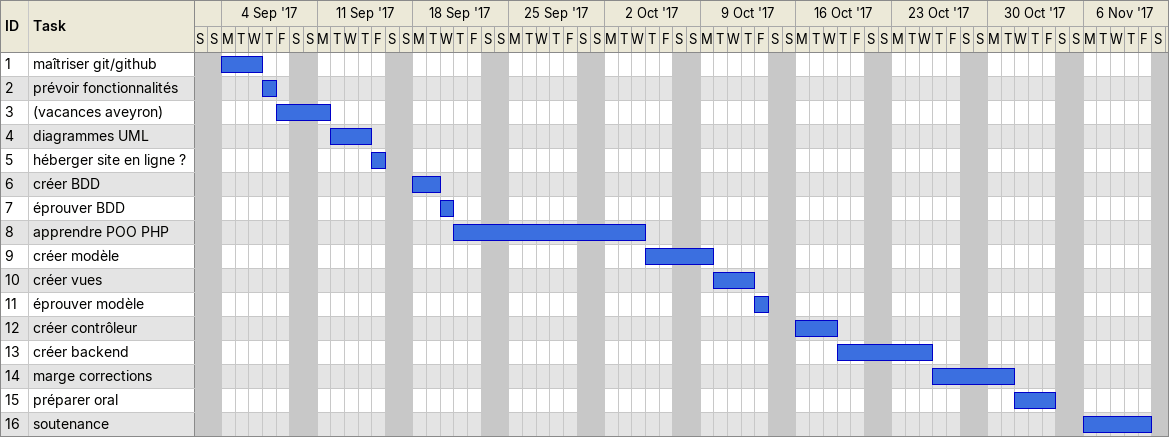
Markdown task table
| ID | Task | Start | Finish |
|---|---|---|---|
| 1 | maîtriser git/github | 2017-09-04 | 2017-09-06 |
| 2 | prévoir fonctionnalités | 2017-09-07 | 2017-09-07 |
| 3 | (vacances aveyron) | 2017-09-08 | 2017-09-11 |
| 4 | diagrammes UML | 2017-09-12 | 2017-09-14 |
| 5 | héberger site en ligne ? | 2017-09-15 | 2017-09-15 |
| 6 | créer BDD | 2017-09-18 | 2017-09-19 |
| 7 | éprouver BDD | 2017-09-20 | 2017-09-20 |
| 8 | apprendre POO PHP | 2017-09-21 | 2017-10-04 |
| 9 | créer modèle | 2017-10-05 | 2017-10-09 |
| 10 | créer vues | 2017-10-10 | 2017-10-12 |
| 11 | éprouver modèle | 2017-10-13 | 2017-10-13 |
| 12 | créer contrôleur | 2017-10-16 | 2017-10-18 |
| 13 | créer backend | 2017-10-19 | 2017-10-25 |
| 14 | marge corrections | 2017-10-26 | 2017-10-31 |
| 15 | préparer oral | 2017-11-01 | 2017-11-03 |
| 16 | soutenance | 2017-11-06 | 2017-11-10 |
